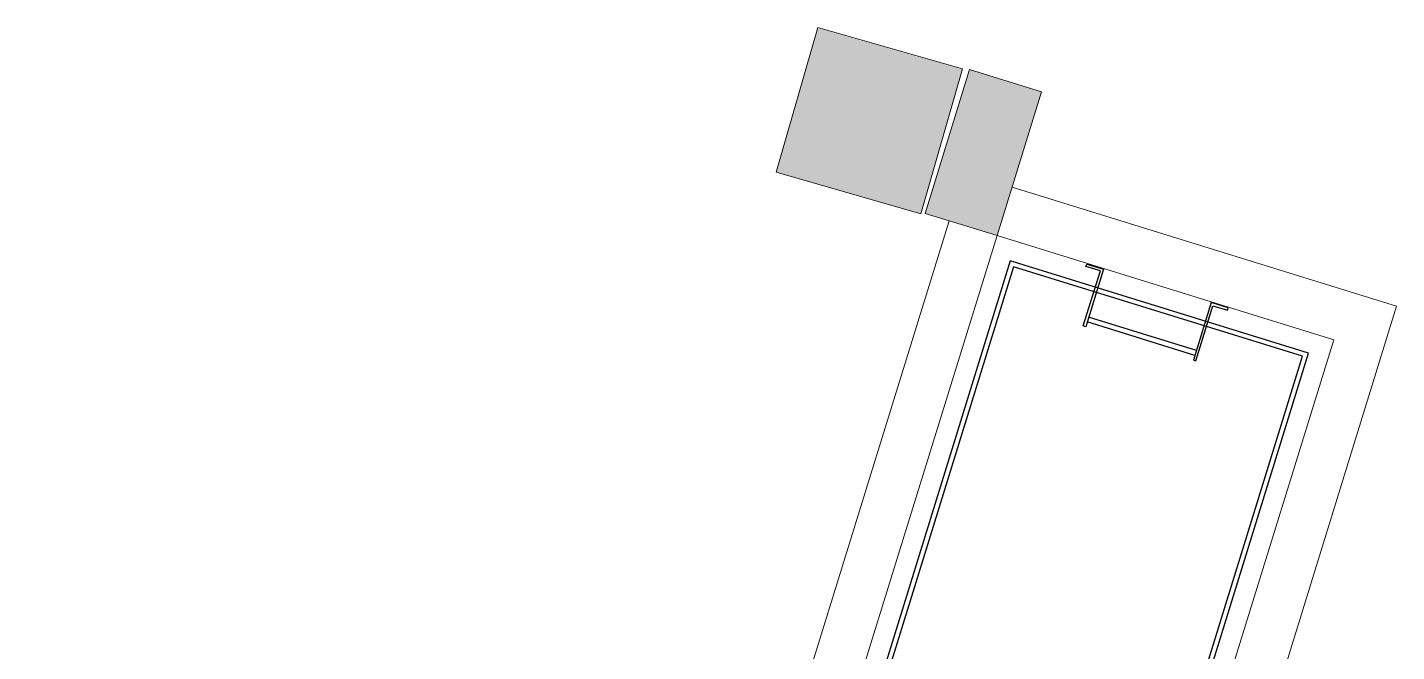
# Model space of a CAD drawing. Header units: centimetres. Extents: x 139057 to 200038, y 34824 to 80516.
# Drawn here: x 169061 to 169607, y 48367 to 48616 of the extents above; entities that cross this region are included whole.
import ezdxf

# ---------------------------------------------------------------- set-up
doc = ezdxf.new("R2010")
doc.units = ezdxf.units.CM
doc.header["$LTSCALE"] = 100
doc.layers.add('410_STRUTTURE_001-AM_0', color=7, linetype='Continuous', lineweight=0)
doc.layers.add('430_TAVOLATI_001-AM_0', color=3, linetype='Continuous', lineweight=0)
for name, color, linetype in [('A-FIN-PANNELLO METAL. ONDUL.', 12, 'Continuous'), ('A-SCALE', 5, 'Continuous'), ('mech-124$0$A-STEL-MISC', 1, 'Continuous')]:
    doc.layers.add(name, color=color, linetype=linetype)

# ---------------------------------------------------------------- blocks, each defined once
blk = doc.blocks.new('mech-124$0$STEL-LAD')
at = {"layer": 'mech-124$0$A-STEL-MISC'}
for p, q in [((390.9, -585.5), (257.7, -155.7)), ((410, -579.6), (276.8, -149.8))]:
    blk.add_line(p, q, dxfattribs=at)
for points in [[(292.9, -134.3), (73.2, -202.4), (55.5, -145.1), (45.9, -148), (66.6, -214.9), (295.9, -143.8), (292.9, -134.3)], [(432.1, -583.2), (212.4, -651.3), (230.2, -708.6), (220.6, -711.6), (199.9, -644.7), (429.1, -573.7), (432.1, -583.2)]]:
    blk.add_lwpolyline(points, dxfattribs=at)

msp = doc.modelspace()

# ---------------------------------------------------------------- hatches: boundary and pattern name
at = {"layer": '410_STRUTTURE_001-AM_0'}
for points in [[(169375.86, 48615.94), (169359.31, 48558.26), (169416.98, 48541.71), (169433.53, 48599.38)], [(169436.43, 48599.15), (169418.68, 48541.83), (169447.34, 48532.96), (169465.08, 48590.28)]]:
    msp.add_hatch(color=256, dxfattribs=at).paths.add_polyline_path(points)

# ---------------------------------------------------------------- linework, layer by layer
at = {"layer": '410_STRUTTURE_001-AM_0', "elevation": 0}
for points in [[(169359.31, 48558.26), (169375.86, 48615.94), (169433.53, 48599.38), (169416.98, 48541.71)], [(169465.08, 48590.28), (169436.43, 48599.15), (169418.68, 48541.83), (169447.34, 48532.96)]]:
    msp.add_lwpolyline(points, close=True, dxfattribs=at)
at = {"layer": '430_TAVOLATI_001-AM_0'}
for p, q in [((169453.33, 48552.31, 0), (169606.66, 48504.86, 0)), ((169428.24, 48538.88, 0), (169238.94, 47927.14, 0)), ((169447.34, 48532.96, 0), (169252.18, 47902.3, 0)), ((169447.34, 48532.96, 0), (169581.57, 48491.42, 0)), ((169606.66, 48504.86, 0), (169521.09, 48228.34, 0)), ((169581.57, 48491.42, 0), (169496.08, 48215.15, 0))]:
    msp.add_line(p, q, dxfattribs=at)
at = {"layer": 'A-FIN-PANNELLO METAL. ONDUL.', "elevation": 0}
for points in [[(169060.76, 47491.95), (169307.31, 47426.28), (169542.37, 48192.45), (169486.07, 48209.87), (169571.56, 48486.15), (169452.62, 48522.97), (169257.46, 47892.29), (169191.01, 47912.86)], [(169063.16, 47493.28), (169306.03, 47428.59), (169540, 48191.19), (169483.69, 48208.62), (169569.19, 48484.89), (169453.88, 48520.59), (169258.71, 47889.91), (169192.27, 47910.48)]]:
    msp.add_lwpolyline(points, close=True, dxfattribs=at)

# ---------------------------------------------------------------- block references
at = {"layer": 'A-SCALE', "ltscale": 20, "xscale": -0.1000000000000002, "yscale": 0.1, "zscale": 0.1, "rotation": 90.01187085504847}
msp.add_blockref('mech-124$0$STEL-LAD', (169468.31, 48526.24, 0), dxfattribs=at)

doc.saveas('drawing.dxf')
